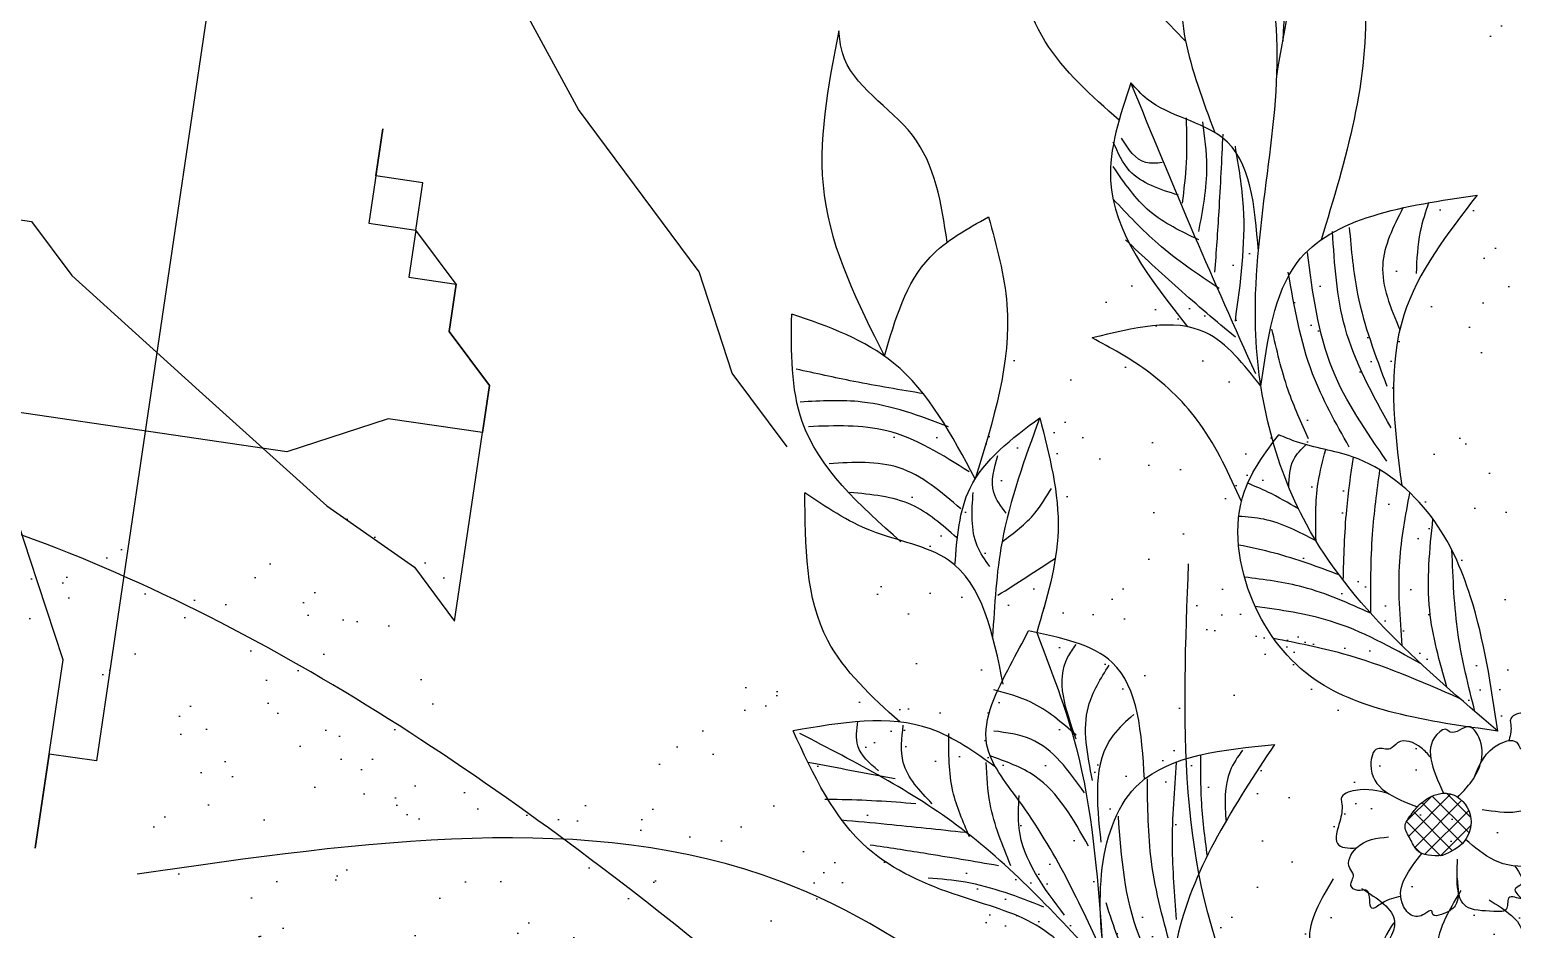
# Model space of a CAD drawing. Extents: x 686 to 7153, y 6615 to 11583.
# Drawn here: x 4318.5 to 4494.8, y 8566.9 to 8673.9 of the extents above; entities that cross this region are included whole.
import ezdxf

# ---------------------------------------------------------------- set-up
doc = ezdxf.new("R2010")
doc.units = 0
doc.header["$MEASUREMENT"] = 0
for name, color, linetype in [('3', 3, 'CONTINUOUS'), ('BH', 3, 'CONTINUOUS'), ('TEXT', 3, 'CONTINUOUS')]:
    doc.layers.add(name, color=color, linetype=linetype)

# ---------------------------------------------------------------- blocks, each defined once
blk = doc.blocks.new('花03')
at = {"layer": '3'}
h = blk.add_hatch(dxfattribs=at)
h.set_pattern_fill('AR-SAND', color=256, scale=10, style=0)
h.set_pattern_definition([(142.5, (1356.273, 624.964), (1.1339, 34.6828), [0, -27.36, 0, -30.6, 0, -29.25]), (172.5, (1356.273, 624.964), (-31.856, 50.7986), [0, -14.76, 0, -24.66, 0, -9.45]), (212.5, (1378.413, 624.964), (-56.0546, 0.1019), [0, -9, 0, -32.4, 0, -42.3]), (222.5, (1378.413, 624.964), (-54.1103, 15.7982), [0, -4.5, 0, -21.24, 0, -24.3])])
edge = h.paths.add_edge_path()
edge.add_spline(control_points=[(724.55, 1074.29), (732.92, 1075.73), (741.45, 1076.44), (749.98, 1077.15)], knot_values=[0, 0, 0, 0, 17.744889, 17.744889, 17.744889, 17.744889], degree=3, periodic=0)
edge.add_spline(control_points=[(749.98, 1077.15), (742.04, 1084.15), (734.09, 1091.15), (726.3, 1095.7)], knot_values=[30.432865, 30.432865, 30.432865, 30.432865, 48.454453, 48.454453, 48.454453, 48.454453], degree=3, periodic=0)
edge.add_line((726.3, 1095.7), (727.66, 1112.34))
edge.add_line((727.66, 1112.34), (779.82, 1138.63))
edge.add_line((779.82, 1138.63), (794.08, 1132.87))
edge.add_spline(control_points=[(794.08, 1132.87), (793.4, 1125.83), (792.59, 1118.7), (791.78, 1111.57)], knot_values=[74.964763, 74.964763, 74.964763, 74.964763, 85.319721, 85.319721, 85.319721, 85.319721], degree=3, periodic=0)
edge.add_spline(control_points=[(791.78, 1111.57), (766.74, 1060.23), (758.42, 999.28), (751.99, 937.25)], knot_values=[113.132559, 113.132559, 113.132559, 113.132559, 211.986555, 211.986555, 211.986555, 211.986555], degree=3, periodic=0)
edge.add_line((751.99, 937.25), (746.85, 952.62))
edge.add_spline(control_points=[(746.85, 952.62), (747.01, 953.16), (747.06, 953.78), (746.5, 954.06), (746.35, 954.12)], knot_values=[14.485188, 14.485188, 14.485188, 14.485188, 15.349992, 15.636881, 15.636881, 15.636881, 15.636881], degree=3, periodic=0)
edge.add_line((746.35, 954.12), (720.93, 1030.12))
edge.add_line((720.93, 1030.12), (724.55, 1074.29))
edge = h.paths.add_edge_path()
edge.add_spline(control_points=[(751.99, 937.25), (758.42, 999.28), (766.74, 1060.23), (791.78, 1111.57)], knot_values=[113.132559, 113.132559, 113.132559, 113.132559, 211.986555, 211.986555, 211.986555, 211.986555], degree=3, periodic=0)
edge.add_spline(control_points=[(791.78, 1111.57), (797.24, 1116.84), (802.7, 1122.12), (808.24, 1127.16)], knot_values=[61.179118, 61.179118, 61.179118, 61.179118, 73.152376, 73.152376, 73.152376, 73.152376], degree=3, periodic=0)
edge.add_line((808.24, 1127.16), (833.32, 1117.03))
edge.add_line((833.32, 1117.03), (826.29, 1073.31))
edge.add_line((826.29, 1073.31), (802.85, 989.52))
edge.add_spline(control_points=[(802.85, 989.52), (800.05, 992.67), (797.07, 995.76), (794.09, 998.85)], knot_values=[28.41895, 28.41895, 28.41895, 28.41895, 35.172754, 35.172754, 35.172754, 35.172754], degree=3, periodic=0)
edge.add_spline(control_points=[(794.09, 998.85), (787.27, 987.52), (780.45, 976.19), (778.09, 964.07)], knot_values=[60.998233, 60.998233, 60.998233, 60.998233, 82.15631, 82.15631, 82.15631, 82.15631], degree=3, periodic=0)
edge.add_line((778.09, 964.07), (751.99, 937.25))
h = blk.add_hatch(dxfattribs=at)
h.set_pattern_fill('AR-SAND', color=256, scale=10, style=0)
h.set_pattern_definition([(142.5, (1366.978, 505.09), (1.1339, 34.6828), [0, -27.36, 0, -30.6, 0, -29.25]), (172.5, (1366.98, 505.09), (-31.856, 50.7986), [0, -14.76, 0, -24.66, 0, -9.45]), (212.5, (1389.118, 505.09), (-56.0546, 0.1019), [0, -9, 0, -32.4, 0, -42.3]), (222.5, (1389.12, 505.09), (-54.1103, 15.7982), [0, -4.5, 0, -21.24, 0, -24.3])])
edge = h.paths.add_edge_path()
edge.add_spline(control_points=[(735.25, 954.42), (743.62, 955.86), (752.15, 956.57), (760.68, 957.28)], knot_values=[0, 0, 0, 0, 17.744889, 17.744889, 17.744889, 17.744889], degree=3, periodic=0)
edge.add_spline(control_points=[(760.68, 957.28), (752.74, 964.28), (744.8, 971.27), (737.01, 975.83)], knot_values=[30.432865, 30.432865, 30.432865, 30.432865, 48.454453, 48.454453, 48.454453, 48.454453], degree=3, periodic=0)
edge.add_line((737.01, 975.83), (738.37, 992.47))
edge.add_line((738.37, 992.47), (790.53, 1018.75))
edge.add_line((790.53, 1018.75), (804.78, 1013))
edge.add_spline(control_points=[(804.78, 1013), (804.11, 1005.95), (803.3, 998.82), (802.49, 991.69)], knot_values=[74.964763, 74.964763, 74.964763, 74.964763, 85.319721, 85.319721, 85.319721, 85.319721], degree=3, periodic=0)
edge.add_spline(control_points=[(802.49, 991.69), (777.44, 940.35), (769.12, 879.41), (762.69, 817.37)], knot_values=[113.132559, 113.132559, 113.132559, 113.132559, 211.986555, 211.986555, 211.986555, 211.986555], degree=3, periodic=0)
edge.add_line((762.69, 817.37), (757.55, 832.75))
edge.add_spline(control_points=[(757.55, 832.75), (757.72, 833.29), (757.77, 833.9), (757.21, 834.19), (757.05, 834.25)], knot_values=[14.485188, 14.485188, 14.485188, 14.485188, 15.349992, 15.636881, 15.636881, 15.636881, 15.636881], degree=3, periodic=0)
edge.add_line((757.05, 834.25), (731.63, 910.25))
edge.add_line((731.63, 910.25), (735.25, 954.42))
edge = h.paths.add_edge_path()
edge.add_spline(control_points=[(762.69, 817.37), (769.12, 879.41), (777.44, 940.35), (802.49, 991.69)], knot_values=[113.132559, 113.132559, 113.132559, 113.132559, 211.986555, 211.986555, 211.986555, 211.986555], degree=3, periodic=0)
edge.add_spline(control_points=[(802.49, 991.69), (807.95, 996.97), (813.4, 1002.25), (818.95, 1007.28)], knot_values=[61.179118, 61.179118, 61.179118, 61.179118, 73.152376, 73.152376, 73.152376, 73.152376], degree=3, periodic=0)
edge.add_line((818.95, 1007.28), (844.02, 997.16))
edge.add_line((844.02, 997.16), (837, 953.44))
edge.add_line((837, 953.44), (813.56, 869.64))
edge.add_spline(control_points=[(813.56, 869.64), (810.75, 872.8), (807.77, 875.89), (804.79, 878.98)], knot_values=[28.41895, 28.41895, 28.41895, 28.41895, 35.172754, 35.172754, 35.172754, 35.172754], degree=3, periodic=0)
edge.add_spline(control_points=[(804.79, 878.98), (797.97, 867.65), (791.15, 856.31), (788.79, 844.19)], knot_values=[60.998233, 60.998233, 60.998233, 60.998233, 82.15631, 82.15631, 82.15631, 82.15631], degree=3, periodic=0)
edge.add_line((788.79, 844.19), (762.69, 817.37))
h = blk.add_hatch(dxfattribs=at)
h.set_pattern_fill('AR-SAND', color=256, scale=10, style=0)
h.set_pattern_definition([(142.5, (2099.695, 653.323), (1.1339, 34.68283), [0, -27.36, 0, -30.6, 0, -29.25]), (172.5, (2099.695, 653.323), (-31.856, 50.7986), [0, -14.76, 0, -24.66, 0, -9.45]), (212.5, (2121.835, 653.323), (-56.05455, 0.10186), [0, -9, 0, -32.4, 0, -42.3]), (222.5, (2121.835, 653.323), (-54.1103, 15.7982), [0, -4.5, 0, -21.24, 0, -24.3])])
edge = h.paths.add_edge_path()
edge.add_spline(control_points=[(549.83, 922.44), (591.65, 946.42), (704.34, 1003.75), (831.67, 976.71), (911.5, 958.44)], knot_values=[5.680597, 5.680597, 5.680597, 5.680597, 83.83194, 214.07198, 214.07198, 214.07198, 214.07198], degree=3, periodic=0)
edge.add_line((911.5, 958.44), (917.35, 924.27))
edge.add_line((917.35, 924.27), (872.45, 909.41))
edge.add_spline(control_points=[(872.45, 909.41), (872.33, 909.4), (864.7, 909.23), (854.85, 904.44), (846.85, 909.02), (845.49, 909.8)], knot_values=[18.313848, 18.313848, 18.313848, 18.313848, 18.60136, 36.473271, 40.143257, 40.143257, 40.143257, 40.143257], degree=3, periodic=0)
edge.add_spline(control_points=[(845.49, 909.8), (847.72, 907.41), (849.94, 905.02), (852.2, 902.71)], knot_values=[0, 0, 0, 0, 7.548312, 7.548312, 7.548312, 7.548312], degree=3, periodic=0)
edge.add_line((852.2, 902.71), (539.25, 799.12))
edge.add_line((539.25, 799.12), (549.83, 922.44))
h = blk.add_hatch(dxfattribs=at)
h.set_pattern_fill('AR-SAND', color=256, scale=10, style=0)
h.set_pattern_definition([(142.5, (2132.02, 555.678), (1.1339, 34.68283), [0, -27.36, 0, -30.6, 0, -29.25]), (172.5, (2132.02, 555.68), (-31.856, 50.7986), [0, -14.76, 0, -24.66, 0, -9.45]), (212.5, (2154.16, 555.678), (-56.05455, 0.10186), [0, -9, 0, -32.4, 0, -42.3]), (222.5, (2154.16, 555.68), (-54.1103, 15.7982), [0, -4.5, 0, -21.24, 0, -24.3])])
edge = h.paths.add_edge_path()
edge.add_spline(control_points=[(582.15, 824.79), (623.98, 848.77), (736.66, 906.11), (864, 879.07), (943.82, 860.79)], knot_values=[5.680597, 5.680597, 5.680597, 5.680597, 83.83194, 214.07198, 214.07198, 214.07198, 214.07198], degree=3, periodic=0)
edge.add_line((943.82, 860.79), (949.68, 826.62))
edge.add_line((949.68, 826.62), (904.77, 811.76))
edge.add_spline(control_points=[(904.77, 811.76), (904.65, 811.76), (897.02, 811.58), (887.17, 806.8), (879.18, 811.38), (877.82, 812.16)], knot_values=[18.313848, 18.313848, 18.313848, 18.313848, 18.60136, 36.473271, 40.143257, 40.143257, 40.143257, 40.143257], degree=3, periodic=0)
edge.add_spline(control_points=[(877.82, 812.16), (880.04, 809.77), (882.27, 807.38), (884.53, 805.06)], knot_values=[0, 0, 0, 0, 7.548312, 7.548312, 7.548312, 7.548312], degree=3, periodic=0)
edge.add_line((884.53, 805.06), (571.57, 701.47))
edge.add_line((571.57, 701.47), (582.15, 824.79))
h = blk.add_hatch(dxfattribs=at)
h.set_pattern_fill('AR-SAND', color=256, scale=10, style=0)
h.set_pattern_definition([(142.5, (1620.669, 499.054), (1.1339, 34.68283), [0, -27.36, 0, -30.6, 0, -29.25]), (172.5, (1620.67, 499.054), (-31.856, 50.7986), [0, -14.76, 0, -24.66, 0, -9.45]), (212.5, (1642.81, 499.054), (-56.05455, 0.10186), [0, -9, 0, -32.4, 0, -42.3]), (222.5, (1642.81, 499.054), (-54.1103, 15.7982), [0, -4.5, 0, -21.24, 0, -24.3])])
edge = h.paths.add_edge_path()
edge.add_spline(control_points=[(308.65, 878.29), (351.72, 860.79), (392.74, 836.81), (431.5, 809.85)], knot_values=[121.69387, 121.69387, 121.69387, 121.69387, 199.186976, 199.186976, 199.186976, 199.186976], degree=3, periodic=0)
edge.add_line((431.5, 809.85), (432.47, 804.17))
edge.add_spline(control_points=[(432.47, 804.17), (352.65, 822.44), (225.31, 849.48), (112.63, 792.15), (70.8, 768.17)], knot_values=[5.680597, 5.680597, 5.680597, 5.680597, 135.920636, 214.07198, 214.07198, 214.07198, 214.07198], degree=3, periodic=0)
edge.add_line((70.8, 768.17), (77.15, 842.17))
edge.add_line((77.15, 842.17), (308.65, 878.29))
edge = h.paths.add_edge_path()
edge.add_spline(control_points=[(431.5, 809.85), (392.74, 836.81), (351.72, 860.79), (308.65, 878.29)], knot_values=[121.69387, 121.69387, 121.69387, 121.69387, 199.186976, 199.186976, 199.186976, 199.186976], degree=3, periodic=0)
edge.add_line((308.65, 878.29), (416.87, 895.17))
edge.add_line((416.87, 895.17), (431.5, 809.85))
h = blk.add_hatch(dxfattribs=at)
h.set_pattern_fill('AR-SAND', color=256, scale=10, style=0)
h.set_pattern_definition([(142.5, (973.54, 207.076), (1.1339, 34.6828), [0, -27.36, 0, -30.6, 0, -29.25]), (172.5, (973.54, 207.076), (-31.856, 50.7986), [0, -14.76, 0, -24.66, 0, -9.45]), (212.5, (995.68, 207.076), (-56.0546, 0.1019), [0, -9, 0, -32.4, 0, -42.3]), (222.5, (995.68, 207.076), (-54.1103, 15.7982), [0, -4.5, 0, -21.24, 0, -24.3])])
edge = h.paths.add_edge_path()
edge.add_line((318.01, 812.9), (347.35, 815.95))
edge.add_line((347.35, 815.95), (328.4, 836.71))
edge.add_line((328.4, 836.71), (355.9, 836.71))
edge.add_line((355.9, 836.71), (368.13, 855.03))
edge.add_line((368.13, 855.03), (371.79, 831.22))
edge.add_line((371.79, 831.22), (402.35, 818.4))
edge.add_line((402.35, 818.4), (441.46, 806.79))
edge.add_line((441.46, 806.79), (486.07, 829.39))
edge.add_line((486.07, 829.39), (509.3, 866.02))
edge.add_line((509.3, 866.02), (519.68, 843.43))
edge.add_line((519.68, 843.43), (541.07, 851.98))
edge.add_line((541.07, 851.98), (567.35, 850.14))
edge.add_line((567.35, 850.14), (565.52, 830.61))
edge.add_line((565.52, 830.61), (534.35, 788.48))
edge.add_line((534.35, 788.48), (621.13, 787.26))
edge.add_line((621.13, 787.26), (619.3, 771.38))
edge.add_line((619.3, 771.38), (629.69, 741.47))
edge.add_line((629.69, 741.47), (626.02, 732.92))
edge.add_line((626.02, 732.92), (624.8, 709.72))
edge.add_line((624.8, 709.72), (597.3, 727.42))
edge.add_line((597.3, 727.42), (587.52, 712.16))
edge.add_line((587.52, 712.16), (572.85, 747.57))
edge.add_line((572.85, 747.57), (561.24, 734.75))
edge.add_line((561.24, 734.75), (525.18, 710.94))
edge.add_line((525.18, 710.94), (462.24, 709.11))
edge.add_line((462.24, 709.11), (453.68, 690.18))
edge.add_line((453.68, 690.18), (399.14, 670.7))
edge.add_line((399.14, 670.7), (369.66, 722.37))
edge.add_spline(control_points=[(369.66, 722.37), (369.99, 722.92), (370.31, 723.47), (370.63, 724.02)], knot_values=[0, 0, 0, 0, 1.310531, 1.310531, 1.310531, 1.310531], degree=3, periodic=0)
edge.add_spline(control_points=[(370.63, 724.02), (369.86, 724.25), (369.1, 724.48), (368.33, 724.7)], knot_values=[28.122239, 28.122239, 28.122239, 28.122239, 29.733362, 29.733362, 29.733362, 29.733362], degree=3, periodic=0)
edge.add_line((368.33, 724.7), (357.72, 743.31))
edge.add_spline(control_points=[(357.72, 743.31), (359.17, 744.23), (371.66, 751.65), (386.42, 754.98), (399.44, 757.92)], knot_values=[0, 0, 0, 0, 2.917651, 24.676191, 24.676191, 24.676191, 24.676191], degree=3, periodic=0)
edge.add_spline(control_points=[(399.44, 757.92), (380.59, 761.13), (361.73, 764.35), (349.66, 757.43)], knot_values=[0, 0, 0, 0, 33.828306, 33.828306, 33.828306, 33.828306], degree=3, periodic=0)
edge.add_line((349.66, 757.43), (318.01, 812.9))
h = blk.add_hatch(dxfattribs=at)
h.set_pattern_fill('ANSI37', color=256, scale=16, style=0)
h.set_pattern_definition([(135, (1506.8967, 768.9506), (2.545584, 2.545584), []), (45, (1506.8967, 768.9506), (2.545584, -2.545584), [])])
edge = h.paths.add_edge_path()
edge.add_spline(control_points=[(714.7, 789.26), (714.7, 789.26), (717.14, 790.38), (722.13, 792.66), (724.47, 801.9), (717.14, 809.9), (708.81, 806.04), (705.49, 801.61), (702.69, 797.86), (705.3, 794.29), (707.25, 789.15), (711.72, 789.21), (714.7, 789.26)], knot_values=[0, 0, 0, 0, 0, 4.304879, 8.80902, 13.643978, 18.837358, 21.199577, 23.384717, 25.602163, 27.76533, 32.074706, 32.074706, 32.074706, 32.074706], degree=3, periodic=0)
for points, knots in [([(672.22, 1179.81), (671.99, 1161.06), (671.39, 1111.6), (668.79, 1062.22), (667.18, 1031.56)], [0, 0, 0, 0, 31.254838, 82.417061, 82.417061, 82.417061, 82.417061]), ([(731.14, 826.34), (709.28, 844.94), (671.21, 877.33), (652.42, 956.79), (678.58, 1046.37), (641.91, 1107.84), (620.94, 1142.97)], [0, 0, 0, 0, 46.552401, 81.07294, 129.588825, 194.328549, 194.328549, 194.328549, 194.328549]), ([(665.44, 1021.17), (667.8, 1035.84), (671.59, 1059.28), (687.07, 1076.87), (692.86, 1083.45)], [0, 0, 0, 0, 24.064707, 38.454542, 38.454542, 38.454542, 38.454542]), ([(692.86, 1083.45), (691.88, 1079.64), (688.63, 1066.96), (695.79, 1029.1), (685.88, 996.36), (678.65, 972.49)], [0, 0, 0, 0, 6.525764, 21.66435, 62.448068, 62.448068, 62.448068, 62.448068]), ([(656.58, 1074.23), (650.08, 1068.56), (629.63, 1050.7), (639.94, 1023.19), (646.97, 1004.42)], [0, 0, 0, 0, 13.526849, 42.558905, 42.558905, 42.558905, 42.558905]), ([(638.33, 1031.42), (632.28, 1037.87), (620.28, 1050.68), (600, 1057.61), (588.5, 1061.67), (585.08, 1062.88)], [0, 0, 0, 0, 14.507708, 28.81717, 34.880978, 34.880978, 34.880978, 34.880978]), ([(618.55, 1008.06), (610.34, 1015.3), (593.55, 1030.1), (587.94, 1051.8), (585.08, 1062.88)], [0, 0, 0, 0, 17.817497, 36.425788, 36.425788, 36.425788, 36.425788]), ([(535.16, 1034.64), (531.95, 1018.11), (525.4, 984.35), (540.86, 953.57), (548.75, 937.87)], [0, 0, 0, 0, 27.256952, 55.675455, 55.675455, 55.675455, 55.675455]), ([(567.41, 971.75), (565.66, 983.25), (562.22, 1005.8), (536.84, 1019.33), (535.4, 1032.41), (535.16, 1034.64)], [0, 0, 0, 0, 18.60136, 36.473271, 40.143257, 40.143257, 40.143257, 40.143257]), ([(622.04, 1019.16), (618.77, 1009.3), (610.09, 983.11), (627.83, 960.62), (638.9, 946.6)], [0, 0, 0, 0, 16.478876, 43.805554, 43.805554, 43.805554, 43.805554]), ([(659.15, 932.58), (653.03, 946.25), (640.2, 974.91), (628.28, 1003.96), (622.04, 1019.16)], [0, 0, 0, 0, 24.958433, 52.333909, 52.333909, 52.333909, 52.333909]), ([(659.96, 969.08), (658.88, 982.56), (657.03, 1005.64), (630.74, 1009.46), (623.57, 1017.45), (622.04, 1019.16)], [0, 0, 0, 0, 19.664357, 33.653375, 37.457468, 37.457468, 37.457468, 37.457468]), ([(637.37, 983.35), (637.87, 987.37), (638.92, 995.8), (638.7, 1004.29), (638.58, 1008.73)], [0, 0, 0, 0, 6.748685, 14.135328, 14.135328, 14.135328, 14.135328]), ([(642.21, 974.89), (643.43, 981.32), (645.49, 992.18), (644.02, 1003.09), (643.42, 1007.52)], [0, 0, 0, 0, 10.827977, 18.245138, 18.245138, 18.245138, 18.245138]), ([(636.16, 985.76), (630.65, 987.47), (621.83, 990.2), (618.17, 998.4), (616.8, 1001.48)], [0, 0, 0, 0, 9.01602, 14.431175, 14.431175, 14.431175, 14.431175]), ([(631.32, 995.43), (629.63, 995.25), (624.36, 994.68), (621.3, 999.45), (619.22, 1002.69)], [0, 0, 0, 0, 2.688559, 8.389195, 8.389195, 8.389195, 8.389195]), ([(647.05, 962.8), (647.47, 968.84), (648.43, 982.53), (649.1, 996.24), (649.47, 1003.89)], [0, 0, 0, 0, 10.095095, 22.871534, 22.871534, 22.871534, 22.871534]), ([(653.1, 948.29), (654.65, 959.6), (657.05, 977), (654.12, 994.23), (653.1, 1000.27)], [0, 0, 0, 0, 18.850357, 29.012358, 29.012358, 29.012358, 29.012358]), ([(642.21, 972.47), (637.05, 974.91), (626.62, 979.86), (620.1, 989.4), (616.8, 994.22)], [0, 0, 0, 0, 9.335453, 18.883018, 18.883018, 18.883018, 18.883018]), ([(648.26, 957.96), (642.01, 962.16), (630.53, 969.86), (621.1, 979.96), (616.8, 984.55)], [0, 0, 0, 0, 12.498445, 22.949611, 22.949611, 22.949611, 22.949611]), ([(660.71, 928.91), (662.63, 942.74), (667.41, 977.18), (703.45, 982.55), (725.02, 985.76)], [0, 0, 0, 0, 21.306736, 53.05132, 53.05132, 53.05132, 53.05132]), ([(725.02, 985.76), (716.17, 974.31), (696.58, 948.96), (700.26, 917), (702.6, 899.37)], [0, 0, 0, 0, 32.269973, 71.462573, 71.462573, 71.462573, 71.462573]), ([(710.58, 983.58), (709.64, 980.71), (707.41, 973.87), (707.06, 966.66), (706.86, 962.48)], [0, 0, 0, 0, 5.020253, 11.950067, 11.950067, 11.950067, 11.950067]), ([(548.75, 937.87), (551.95, 948.8), (557.23, 966.85), (573.37, 975.75), (579.72, 979.25)], [0, 0, 0, 0, 18.01145, 29.733362, 29.733362, 29.733362, 29.733362]), ([(579.72, 979.25), (582.11, 970.57), (589.21, 944.7), (581.1, 918.64), (575.71, 901.33)], [0, 0, 0, 0, 14.791311, 44.078836, 44.078836, 44.078836, 44.078836]), ([(702.94, 981.96), (700.09, 976.33), (694.09, 964.47), (699.29, 952.16), (702.01, 945.69)], [0, 0, 0, 0, 10.015089, 21.090981, 21.090981, 21.090981, 21.090981]), ([(699.4, 916.56), (694.01, 926.25), (683.88, 944.45), (682.61, 965.19), (682.01, 974.9)], [0, 0, 0, 0, 18.207224, 34.201142, 34.201142, 34.201142, 34.201142]), ([(686.98, 976.14), (687.56, 969.46), (688.98, 953.23), (694.76, 937.96), (698.16, 928.97)], [0, 0, 0, 0, 11.118594, 27.039135, 27.039135, 27.039135, 27.039135]), ([(653.1, 943.46), (647.41, 948.24), (636.25, 957.61), (625.63, 967.58), (620.43, 972.47)], [0, 0, 0, 0, 12.388751, 24.275017, 24.275017, 24.275017, 24.275017]), ([(698.16, 906.63), (692.03, 915.44), (679.03, 934.12), (676.1, 956.74), (674.56, 968.69)], [0, 0, 0, 0, 17.624568, 37.370683, 37.370683, 37.370683, 37.370683]), ([(686.98, 910.82), (682.97, 917.94), (673.83, 934.14), (670.63, 952.5), (668.83, 962.8)], [0, 0, 0, 0, 13.516461, 30.781885, 30.781885, 30.781885, 30.781885]), ([(553.64, 882.6), (541.41, 893.53), (520.72, 912.03), (521.04, 939.2), (521.17, 950.31)], [0, 0, 0, 0, 25.734284, 43.52593, 43.52593, 43.52593, 43.52593]), ([(575.71, 901.33), (568.84, 914.29), (556.48, 937.64), (532.28, 946.69), (521.17, 950.31)], [0, 0, 0, 0, 26.61419, 47.924909, 47.924909, 47.924909, 47.924909]), ([(660.71, 928.91), (655.66, 935.38), (643.16, 951.37), (622.72, 946.29), (610.55, 943.27)], [0, 0, 0, 0, 12.744594, 31.483859, 31.483859, 31.483859, 31.483859]), ([(674.88, 913.24), (672.71, 918.02), (667.95, 928.52), (665.39, 939.76), (663.99, 945.88)], [0, 0, 0, 0, 8.730875, 19.156205, 19.156205, 19.156205, 19.156205]), ([(654.94, 894.65), (651.32, 902.61), (644.55, 917.5), (628.19, 933.71), (616.04, 940.3), (610.55, 943.27)], [0, 0, 0, 0, 14.477456, 27.077, 37.469131, 37.469131, 37.469131, 37.469131]), ([(560.44, 926.66), (553.49, 927.81), (540.77, 929.93), (528.19, 932.73), (522.48, 934)], [0, 0, 0, 0, 11.743595, 21.483716, 21.483716, 21.483716, 21.483716]), ([(567.79, 916.87), (559.32, 920.04), (545.03, 925.39), (529.88, 924.55), (523.71, 924.21)], [0, 0, 0, 0, 14.857092, 25.061702, 25.061702, 25.061702, 25.061702]), ([(573.91, 903.41), (566.01, 908.46), (551.37, 917.81), (534.1, 917.17), (526.16, 916.87)], [0, 0, 0, 0, 15.209299, 28.152996, 28.152996, 28.152996, 28.152996]), ([(569.72, 875.66), (570.33, 883.78), (571.71, 902.12), (586.63, 913.29), (594.94, 919.52)], [0, 0, 0, 0, 12.988117, 29.354598, 29.354598, 29.354598, 29.354598]), ([(594.94, 919.52), (590.48, 907.36), (582.75, 886.26), (581.46, 863.87), (580.92, 854.39)], [0, 0, 0, 0, 21.432963, 37.192906, 37.192906, 37.192906, 37.192906]), ([(594.94, 919.52), (597.84, 908.28), (603.37, 886.83), (597.03, 865.67), (594.02, 855.6)], [0, 0, 0, 0, 18.945293, 36.121829, 36.121829, 36.121829, 36.121829]), ([(600.86, 670.22), (556.58, 709.92), (452.36, 803.36), (287.24, 902.65), (161.16, 911.25), (116.39, 914.3)], [0, 0, 0, 0, 99.518485, 234.276714, 308.461493, 308.461493, 308.461493, 308.461493]), ([(731.14, 826.34), (720.83, 827.76), (702.16, 830.33), (674.21, 840.17), (655.38, 864.37), (651.25, 894.72), (661.99, 909.11), (665.99, 914.47)], [0, 0, 0, 0, 17.393479, 31.498558, 47.96679, 66.331757, 77.211868, 77.211868, 77.211868, 77.211868]), ([(731.14, 826.34), (729.15, 839.83), (725.88, 862.07), (712.77, 892.07), (692.39, 908.57), (674.75, 910.74), (667.73, 913.73), (665.99, 914.47)], [0, 0, 0, 0, 22.651871, 37.329934, 53.775206, 63.314658, 66.462689, 66.462689, 66.462689, 66.462689]), ([(669, 898.87), (669.1, 901.8), (669.26, 906.71), (672.68, 910.12), (674.07, 911.5)], [0, 0, 0, 0, 4.65255, 7.812191, 7.812191, 7.812191, 7.812191]), ([(677.09, 882.88), (676.96, 888.72), (676.75, 897.93), (679.12, 906.8), (679.99, 910.05)], [0, 0, 0, 0, 9.652034, 15.240822, 15.240822, 15.240822, 15.240822]), ([(571.46, 892.4), (565.66, 897.42), (554.36, 907.17), (539.5, 906.29), (532.28, 905.86)], [0, 0, 0, 0, 12.260898, 23.846077, 23.846077, 23.846077, 23.846077]), ([(584.93, 891.18), (583.42, 893.16), (579.55, 898.2), (581.38, 904.48), (582.49, 908.31)], [0, 0, 0, 0, 3.96412, 10.11889, 10.11889, 10.11889, 10.11889]), ([(685.18, 871.15), (685.38, 878.17), (685.72, 890.44), (687.46, 902.59), (688.2, 907.8)], [0, 0, 0, 0, 11.6865, 20.442103, 20.442103, 20.442103, 20.442103]), ([(693.38, 861.37), (693.36, 869.22), (693.32, 883.51), (695.24, 897.66), (696.1, 904.03)], [0, 0, 0, 0, 13.069347, 23.775252, 23.775252, 23.775252, 23.775252]), ([(671.86, 892.48), (668.87, 894.2), (663.98, 897.01), (658.79, 899.21), (656.79, 900.06)], [0, 0, 0, 0, 5.751073, 9.379049, 9.379049, 9.379049, 9.379049]), ([(584.07, 840.25), (581.05, 855.18), (576.2, 879.14), (544.4, 884.14), (531.38, 892.95), (525.09, 897.21)], [0, 0, 0, 0, 22.424124, 35.993259, 48.69757, 48.69757, 48.69757, 48.69757]), ([(553.28, 829.02), (545, 836.56), (525.33, 854.49), (525.18, 881.55), (525.09, 897.21)], [0, 0, 0, 0, 17.964936, 42.662448, 42.662448, 42.662448, 42.662448]), ([(570.24, 883.84), (565.97, 887.61), (556.91, 895.63), (544.81, 896.72), (538.4, 897.3)], [0, 0, 0, 0, 9.250196, 19.656525, 19.656525, 19.656525, 19.656525]), ([(580.04, 875.28), (578.65, 877.26), (574.17, 883.69), (574.74, 891.74), (575.14, 897.3)], [0, 0, 0, 0, 3.96412, 12.82602, 12.82602, 12.82602, 12.82602]), ([(583.71, 882.62), (587.23, 885.25), (593.14, 889.66), (596.89, 895.97), (598.4, 898.52)], [0, 0, 0, 0, 7.228843, 12.131443, 12.131443, 12.131443, 12.131443]), ([(702.74, 851.65), (702.09, 860.06), (700.91, 875.37), (703.73, 890.44), (705, 897.23)], [0, 0, 0, 0, 13.980792, 25.451795, 25.451795, 25.451795, 25.451795]), ([(677.09, 882.88), (672.05, 885.56), (664.76, 889.41), (656.64, 890), (654.14, 890.19)], [0, 0, 0, 0, 9.349662, 13.49245, 13.49245, 13.49245, 13.49245]), ([(715.97, 839.41), (713.83, 846.98), (709.19, 863.36), (710.92, 880.32), (711.86, 889.44)], [0, 0, 0, 0, 13.001573, 28.11382, 28.11382, 28.11382, 28.11382]), ([(683.95, 872.78), (677.62, 875.14), (667.85, 878.79), (657.65, 880.92), (654.05, 881.67)], [0, 0, 0, 0, 11.234891, 17.349187, 17.349187, 17.349187, 17.349187]), ([(724.35, 832.13), (722.44, 839.71), (718.47, 855.46), (717.84, 871.69), (717.52, 880.11)], [0, 0, 0, 0, 12.991321, 26.987881, 26.987881, 26.987881, 26.987881]), ([(691.1, 696.11), (677.38, 712.23), (634.74, 762.31), (637.4, 830.13), (639.2, 876.12)], [0, 0, 0, 0, 34.479679, 107.100345, 107.100345, 107.100345, 107.100345]), ([(693.38, 861.37), (686.78, 864.33), (674.76, 869.73), (661.71, 871.37), (655.81, 872.11)], [0, 0, 0, 0, 11.967602, 21.812025, 21.812025, 21.812025, 21.812025]), ([(708.35, 846.3), (699.57, 851.2), (684.09, 859.85), (666.58, 862.33), (659, 863.41)], [0, 0, 0, 0, 16.572472, 29.238378, 29.238378, 29.238378, 29.238378]), ([(614.21, 758.99), (606.96, 774.82), (597.09, 796.37), (574.45, 823.42), (584.33, 842.38), (589.83, 852.75), (591.61, 856.1)], [0, 0, 0, 0, 29.615627, 40.337084, 53.842481, 60.294419, 60.294419, 60.294419, 60.294419]), ([(626.1, 812.03), (625.21, 825.7), (623.66, 849.47), (601.17, 854.12), (591.61, 856.1)], [0, 0, 0, 0, 19.99654, 34.773698, 34.773698, 34.773698, 34.773698]), ([(594.02, 855.6), (598.38, 844.32), (609.59, 815.27), (611.98, 784.13), (613.44, 765.08)], [0, 0, 0, 0, 20.063038, 51.666612, 51.666612, 51.666612, 51.666612]), ([(605.75, 823.89), (602.66, 832.62), (599.01, 842.9), (604.86, 850.83), (605.75, 852.03)], [0, 0, 0, 0, 13.661385, 16.112684, 16.112684, 16.112684, 16.112684]), ([(719.8, 836.05), (708.37, 841.04), (690.51, 848.84), (671.41, 852.5), (664.53, 853.82)], [0, 0, 0, 0, 20.687334, 32.335159, 32.335159, 32.335159, 32.335159]), ([(610.65, 811.66), (609.1, 819.23), (606.59, 831.51), (613.07, 841.93), (615.55, 845.91)], [0, 0, 0, 0, 12.253014, 19.853409, 19.853409, 19.853409, 19.853409]), ([(605.75, 825.12), (601.49, 828.82), (594.26, 835.12), (585.05, 837.57), (581.26, 838.57)], [0, 0, 0, 0, 9.250197, 15.703558, 15.703558, 15.703558, 15.703558]), ([(581.79, 815.61), (575.53, 820.08), (557.84, 832.7), (535.8, 828.86), (521.57, 826.38)], [0, 0, 0, 0, 12.462397, 35.172754, 35.172754, 35.172754, 35.172754]), ([(546.98, 814.53), (544.35, 816.78), (539.7, 820.76), (540.49, 826.7), (540.83, 829.28)], [0, 0, 0, 0, 5.334803, 9.431544, 9.431544, 9.431544, 9.431544]), ([(622.9, 831.23), (620.67, 829.28), (610.23, 820.11), (611.83, 805.11), (613.1, 793.31)], [0, 0, 0, 0, 4.808257, 22.597219, 22.597219, 22.597219, 22.597219]), ([(747.09, 830.99), (744.49, 831.68), (740.6, 832.71), (734.47, 830.74), (735.32, 827.12), (734.95, 825.28), (734.46, 823.56), (734.43, 823.48)], [0, 0, 0, 0, 6.816828, 10.183085, 11.288409, 14.913158, 15.097559, 15.097559, 15.097559, 15.097559]), ([(623.85, 726.91), (615.92, 743.58), (604.23, 768.18), (568.79, 777.2), (538.19, 790.59), (527.64, 813.31), (521.57, 826.38)], [0, 0, 0, 0, 28.520813, 42.089946, 59.102983, 82.15631, 82.15631, 82.15631, 82.15631]), ([(614.64, 755.54), (601.03, 770.45), (574.8, 799.19), (540.24, 817.02), (523.61, 825.59)], [0, 0, 0, 0, 33.333086, 64.269136, 64.269136, 64.269136, 64.269136]), ([(562.97, 804.7), (559.27, 808.54), (552.85, 815.2), (553.91, 824.22), (554.36, 828.05)], [0, 0, 0, 0, 8.337076, 14.482188, 14.482188, 14.482188, 14.482188]), ([(574.04, 794.87), (572.11, 799.31), (567.85, 809.08), (567.88, 819.77), (567.89, 825.59)], [0, 0, 0, 0, 7.992726, 17.576188, 17.576188, 17.576188, 17.576188]), ([(608.2, 807.99), (603.57, 814.51), (596.61, 824.31), (585.1, 825.83), (581.26, 826.34)], [0, 0, 0, 0, 12.501469, 18.773318, 18.773318, 18.773318, 18.773318]), ([(719.22, 806.69), (720.5, 807.99), (723.32, 810.88), (726.79, 816.91), (726.68, 823.21), (722.39, 829.59), (718.08, 824.55), (715.59, 827.3), (708.3, 822.61), (711.8, 814.87), (714.98, 807.85)], [0, 0, 0, 0, 3.042084, 6.748787, 11.138799, 13.53235, 16.703157, 17.591851, 18.633413, 28.801623, 28.801623, 28.801623, 28.801623]), ([(636.69, 701.75), (627.92, 717.77), (610.16, 750.19), (612.49, 817.01), (649.28, 820.79), (664.72, 822.37)], [0, 0, 0, 0, 31.325525, 63.388748, 86.577846, 86.577846, 86.577846, 86.577846]), ([(664.72, 822.37), (652.85, 804.31), (628.72, 767.59), (634.01, 723.93), (636.69, 701.75)], [0, 0, 0, 0, 34.842981, 70.814605, 70.814605, 70.814605, 70.814605]), ([(655.23, 820.68), (653.84, 818.68), (649.55, 812.57), (650.01, 804.93), (650.31, 799.79)], [0, 0, 0, 0, 3.982301, 12.204236, 12.204236, 12.204236, 12.204236]), ([(711.16, 818.53), (710.34, 819.51), (708.03, 822.28), (702.11, 824.64), (699.2, 820.14), (694.34, 822.35), (691.46, 809.85), (700.31, 806.44), (707.23, 803.78)], [0, 0, 0, 0, 2.192421, 6.199627, 7.738334, 9.821743, 12.691927, 23.064639, 23.064639, 23.064639, 23.064639]), ([(724.27, 812.75), (725.78, 816.5), (727.97, 821.95), (736.94, 824.43), (737.84, 820.17), (741.07, 822.82), (740.88, 818.46), (745.26, 819), (742.1, 813.52), (747.75, 812.76), (742.69, 800.48), (733.6, 801.84), (726.51, 802.9)], [0, 0, 0, 0, 6.792728, 9.848038, 10.808186, 12.067853, 13.70888, 14.772077, 17.317833, 18.732356, 21.726685, 32.298789, 32.298789, 32.298789, 32.298789]), ([(586.34, 786.27), (583.86, 792.32), (579.81, 802.22), (579.2, 812.86), (578.96, 816.99)], [0, 0, 0, 0, 10.796869, 17.658889, 17.658889, 17.658889, 17.658889]), ([(609.43, 792.08), (604.96, 800.08), (597.98, 812.59), (584.8, 817.3), (580.04, 819)], [0, 0, 0, 0, 14.550649, 22.769522, 22.769522, 22.769522, 22.769522]), ([(635.55, 816.99), (634.91, 808.8), (633.7, 793.23), (634.96, 777.66), (635.55, 770.29)], [0, 0, 0, 0, 13.672894, 25.982106, 25.982106, 25.982106, 25.982106]), ([(642.7, 819.22), (642.69, 814.79), (642.68, 804.7), (643.97, 794.69), (644.69, 789.09)], [0, 0, 0, 0, 7.386897, 16.795437, 16.795437, 16.795437, 16.795437]), ([(634.32, 760.46), (631.85, 769.41), (627.19, 786.31), (627.02, 803.84), (626.94, 812.08)], [0, 0, 0, 0, 15.405155, 29.07805, 29.07805, 29.07805, 29.07805]), ([(602.34, 771.52), (596.14, 779.71), (587.85, 790.66), (588.61, 803.83), (588.81, 807.16)], [0, 0, 0, 0, 16.189847, 21.652168, 21.652168, 21.652168, 21.652168]), ([(698.56, 807.76), (695.58, 808.55), (691.13, 809.72), (684.13, 807.47), (685.11, 803.34), (684.28, 799.32), (681.62, 791.7), (686.69, 791.4), (689.12, 791.56)], [0, 0, 0, 0, 6.816828, 10.183085, 11.288409, 14.913158, 19.543566, 23.710296, 23.710296, 23.710296, 23.710296]), ([(714.7, 789.26), (717.14, 790.38), (722.13, 792.66), (724.47, 801.9), (717.14, 809.9), (708.81, 806.04), (705.49, 801.61), (702.69, 797.86), (705.3, 794.29), (707.25, 789.15), (711.72, 789.21), (714.7, 789.26)], [0, 0, 0, 0, 4.304879, 8.80902, 13.643978, 18.837358, 21.199577, 23.384717, 25.602163, 27.76533, 32.074706, 32.074706, 32.074706, 32.074706]), ([(631.15, 701.67), (595.24, 733.76), (509.6, 810.25), (393.75, 793.46), (326.5, 783.72)], [0, 0, 0, 0, 76.899175, 183.342956, 183.342956, 183.342956, 183.342956]), ([(558.05, 804.7), (550.26, 805.29), (541.25, 805.97), (532.22, 805.93), (530.99, 805.93)], [0, 0, 0, 0, 13.003061, 15.053344, 15.053344, 15.053344, 15.053344]), ([(739.79, 802.99), (744.44, 802.68), (751.01, 802.24), (743.31, 797), (751.31, 795.94), (745.83, 793.07), (750.96, 788.74), (734.13, 783.21), (726.97, 789.4), (721.59, 794.04)], [0, 0, 0, 0, 4.58032, 6.473573, 8.761617, 10.430999, 12.115522, 16.184401, 28.431685, 28.431685, 28.431685, 28.431685]), ([(572.81, 796.1), (565.03, 796.95), (552.74, 798.3), (540.42, 799.39), (535.91, 799.79)], [0, 0, 0, 0, 13.05673, 20.605375, 20.605375, 20.605375, 20.605375]), ([(631.86, 750.62), (629.16, 755.46), (620.54, 770.91), (619.23, 788.76), (618.33, 801.01)], [0, 0, 0, 0, 9.162302, 29.25591, 29.25591, 29.25591, 29.25591]), ([(702.29, 777.11), (700.5, 776.75), (697.73, 776.2), (692.26, 771.61), (693.82, 780.24), (689.54, 778.35), (686.46, 780.42), (689.05, 783.34), (685.62, 786.52), (689.58, 793.9), (695.2, 794.48), (698.65, 794.84)], [0, 0, 0, 0, 3.341332, 5.162827, 8.223958, 9.751614, 11.136391, 12.913443, 14.188624, 17.732113, 23.334643, 23.334643, 23.334643, 23.334643]), ([(582.65, 786.27), (575.28, 787.52), (562.58, 789.68), (549.85, 791.61), (544.52, 792.41)], [0, 0, 0, 0, 12.471067, 21.459958, 21.459958, 21.459958, 21.459958]), ([(719.03, 782.57), (719.42, 779.43), (720.03, 774.47), (715.57, 772.06), (711.72, 770.88), (711.61, 773.7), (708.71, 771), (705, 770.95), (699.85, 778.93), (704.79, 785.09), (708.61, 789.87)], [0, 0, 0, 0, 4.58874, 7.243785, 8.669596, 9.313172, 10.543558, 12.793341, 15.337914, 24.102502, 24.102502, 24.102502, 24.102502]), ([(736.24, 786.18), (737.79, 783.93), (739.83, 780.94), (734.89, 779.11), (740.21, 775.28), (733.32, 778.35), (734.84, 772.36), (727.97, 772.87), (718.47, 772.86), (718.9, 782.3), (719.18, 788.25)], [0, 0, 0, 0, 3.323355, 4.40553, 6.156634, 8.00108, 9.902031, 12.100424, 16.755115, 24.71845, 24.71845, 24.71845, 24.71845]), ([(596.19, 773.98), (588.51, 776.97), (577.34, 781.32), (565.46, 782.28), (561.74, 782.58)], [0, 0, 0, 0, 13.616045, 19.804673, 19.804673, 19.804673, 19.804673]), ([(682.21, 782.33), (678.45, 776.07), (670.42, 762.71), (681.79, 751.68), (687.83, 745.81)], [0, 0, 0, 0, 10.869298, 23.210281, 23.210281, 23.210281, 23.210281]), ([(690.64, 779.52), (695.38, 776.5), (704.39, 770.76), (693.68, 757.28), (688.99, 749.87), (686.43, 745.81)], [0, 0, 0, 0, 7.727947, 14.708253, 23.150655, 23.150655, 23.150655, 23.150655]), ([(720.19, 778.91), (716.43, 772.66), (708.4, 759.3), (719.77, 748.26), (725.82, 742.39)], [0, 0, 0, 0, 10.869298, 23.210281, 23.210281, 23.210281, 23.210281]), ([(728.63, 776.1), (733.37, 773.09), (742.38, 767.34), (731.67, 753.86), (726.98, 746.45), (724.41, 742.39)], [0, 0, 0, 0, 7.727947, 14.708253, 23.150655, 23.150655, 23.150655, 23.150655]), ([(631.86, 730.96), (628.46, 738.7), (622.07, 753.2), (617, 768.2), (614.64, 775.2)], [0, 0, 0, 0, 14.07806, 26.388508, 26.388508, 26.388508, 26.388508]), ([(700.19, 769.32), (696.43, 763.06), (688.39, 749.7), (699.77, 738.67), (705.81, 732.8)], [0, 0, 0, 0, 10.869298, 23.210281, 23.210281, 23.210281, 23.210281])]:
    blk.add_open_spline(points, degree=3, knots=knots, dxfattribs=at)
for points in [[(582.49, 866.71), (588.2, 870.38), (593.91, 874.05), (599.63, 877.72)], [(551.9, 812.08), (543.29, 813.71), (534.68, 815.35), (526.07, 816.99)]]:
    blk.add_open_spline(points, degree=3, dxfattribs=at)

msp = doc.modelspace()

# ---------------------------------------------------------------- linework, layer by layer
at = {"layer": 'BH'}
for points in [[(4408.56, 8624.29), (4402.05, 8633.05), (4398.1, 8645.1), (4383.75, 8664.42), (4370.23, 8689.35)], [(4341.33, 8687.89), (4326.4, 8586.91), (4320.79, 8587.74), (4319.13, 8576.52), (4322.45, 8598.96), (4318.49, 8611.01), (4314.54, 8623.06)], [(4307.46, 8652.77), (4318.69, 8651.11), (4323.47, 8644.67), (4338.65, 8630.96), (4353.83, 8617.25), (4364.23, 8609.98), (4369.01, 8603.54), (4373.16, 8631.59), (4368.38, 8638.03), (4369.21, 8643.64), (4364.42, 8650.08), (4365.25, 8655.69), (4359.64, 8656.52), (4360.47, 8662.13), (4358.81, 8650.91), (4364.42, 8650.08), (4363.59, 8644.47), (4369.21, 8643.64), (4368.38, 8638.03), (4373.16, 8631.59), (4372.33, 8625.98), (4361.1, 8627.64), (4349.05, 8623.69), (4315.37, 8628.67)]]:
    msp.add_lwpolyline(points, dxfattribs=at)

# ---------------------------------------------------------------- block references
at = {"layer": 'TEXT', "xscale": 0.4, "yscale": 0.4, "zscale": 0.4}
msp.add_blockref('花03', (4200.65, 8259.94), dxfattribs=at)

doc.saveas('drawing.dxf')
